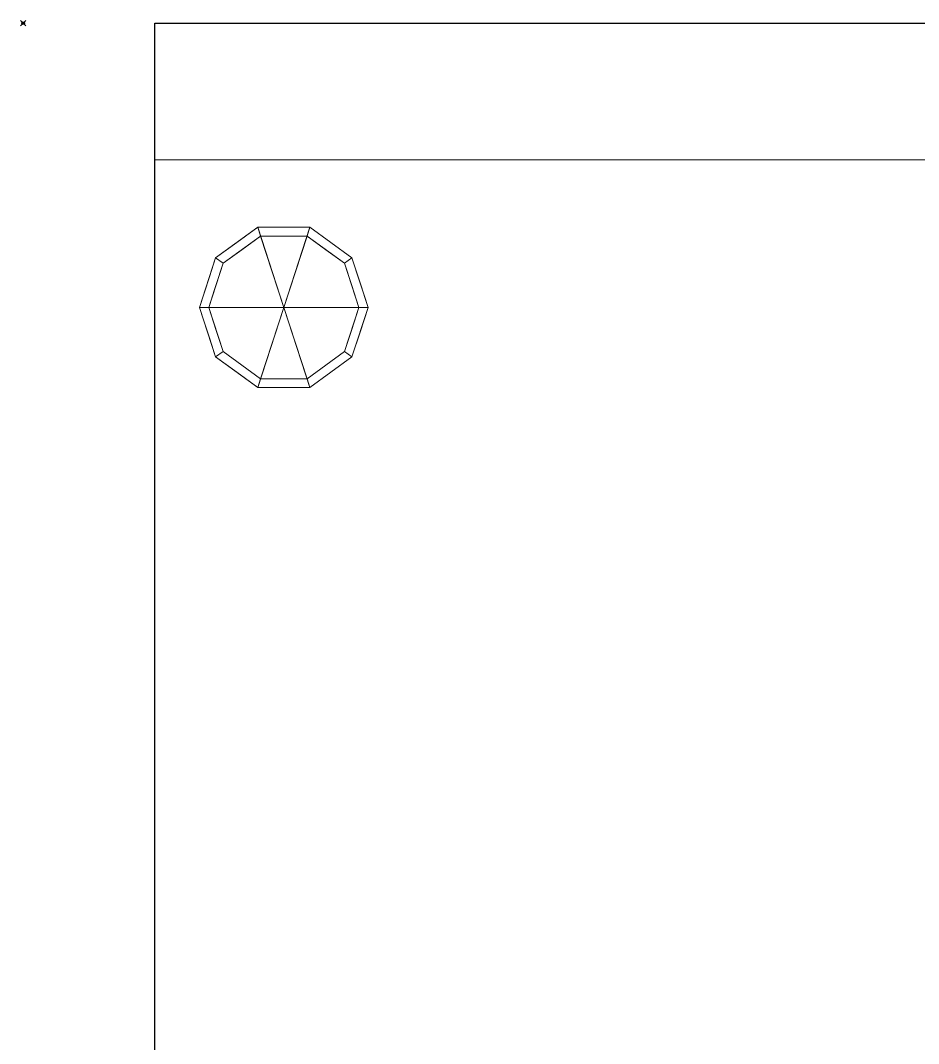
# Model space of a CAD drawing. Extents: x -1 to 863, y -1453 to 11.
# Drawn here: x -1 to 340, y -387.6 to 1 of the extents above; entities that cross this region are included whole.
import ezdxf

# ---------------------------------------------------------------- set-up
doc = ezdxf.new("R2010")
doc.units = 0
doc.header["$PDMODE"] = 35
for name, color, linetype in [('IQ_200_2D', 1, 'Continuous'), ('IQ_200_3D', 1, 'Continuous'), ('IQ_INS_3D', 3, 'Continuous')]:
    doc.layers.add(name, color=color, linetype=linetype)

msp = doc.modelspace()

# ---------------------------------------------------------------- linework, layer by layer
at = {"layer": 'IQ_200_2D', "transparency": 33554687}
for p, q in [((50, 0), (812, 0)), ((50, -760), (50, 0))]:
    msp.add_line(p, q, dxfattribs=at)
at = {"layer": 'IQ_INS_3D', "transparency": 33554687}
msp.add_point((0, 0), dxfattribs=at)

# ---------------------------------------------------------------- meshes
at = {"layer": 'IQ_200_3D', "lineweight": 9, "transparency": 33554687}
mesh = msp.add_polyface(dxfattribs=at)
corners = [(812, -760, 1604), (50, -760, 1604), (50, 0, 1604), (812, 0, 1604)]
mesh.append_faces([[corners[k] for k in face] for face in [(0, 1, 2, 3)]])
mesh = msp.add_polyface(dxfattribs=at)
corners = [(50, 0, 1644), (50, -760, 1644), (812, -760, 1644), (812, 0, 1644)]
mesh.append_faces([[corners[k] for k in face] for face in [(0, 1, 2, 3)]])
mesh = msp.add_polyface(dxfattribs=at)
corners = [(812, 0, 1644), (812, 0, 1604), (50, 0, 1604), (50, 0, 1644)]
mesh.append_faces([[corners[k] for k in face] for face in [(0, 1, 2, 3)]])
mesh = msp.add_polyface(dxfattribs=at)
corners = [(50, 0, 1644), (50, 0, 1604), (50, -760, 1604), (50, -760, 1644)]
mesh.append_faces([[corners[k] for k in face] for face in [(0, 1, 2, 3)]])
mesh = msp.add_polyface(dxfattribs=at)
corners = [(812, -695, 153), (50, -695, 153), (50, -52, 153), (812, -52, 153)]
mesh.append_faces([[corners[k] for k in face] for face in [(0, 1, 2, 3)]])
mesh = msp.add_polyface(dxfattribs=at)
corners = [(50, -52, 1604), (50, -695, 1604), (812, -695, 1604), (812, -52, 1604)]
mesh.append_faces([[corners[k] for k in face] for face in [(0, 1, 2, 3)]])
mesh = msp.add_polyface(dxfattribs=at)
corners = [(812, -52, 153), (50, -52, 153), (50, -52, 1604), (812, -52, 1604), (441.5, -52, 203), (441.14, -52, 205.72), (440.09, -52, 208.25), (438.42, -52, 210.42), (436.25, -52, 212.09), (433.72, -52, 213.14), (431, -52, 213.5), (428.28, -52, 213.14), (425.75, -52, 212.09), (423.58, -52, 210.42), (421.91, -52, 208.25), (420.86, -52, 205.72), (420.5, -52, 203), (420.86, -52, 200.28), (421.91, -52, 197.75), (423.58, -52, 195.58), (425.75, -52, 193.91), (428.28, -52, 192.86), (431, -52, 192.5), (433.72, -52, 192.86), (436.25, -52, 193.91), (438.42, -52, 195.58), (440.09, -52, 197.75), (441.14, -52, 200.28)]
mesh.append_faces([[corners[k] for k in face] for face in [(24, 0, 23), (19, 1, 18), (16, 1, 15)]], dxfattribs={"vtx0": -1, "vtx1": -1})
mesh.append_faces([[corners[k] for k in face] for face in [(3, 9, 10), (0, 4, 5), (0, 6, 7), (0, 5, 6), (2, 11, 12, 1), (1, 13, 14), (1, 12, 13), (1, 14, 15), (0, 24, 25), (1, 19, 20)]], dxfattribs={"vtx0": -1, "vtx2": -1})
mesh.append_faces([[corners[k] for k in face] for face in [(7, 8, 0), (26, 27, 0), (25, 26, 0), (17, 18, 1), (16, 17, 1), (20, 21, 1), (21, 22, 1), (27, 4, 0)]], dxfattribs={"vtx1": -1, "vtx2": -1})
mesh.append_faces([[corners[k] for k in face] for face in [(8, 9, 3, 0), (10, 11, 2, 3), (22, 23, 0, 1)]], dxfattribs={"vtx1": -1, "vtx3": -1})
mesh = msp.add_polyface(dxfattribs=at)
corners = [(50, -695, 153), (50, -695, 1604), (50, -52, 1604), (50, -52, 153)]
mesh.append_faces([[corners[k] for k in face] for face in [(0, 1, 2, 3)]])
mesh = msp.add_polyface(dxfattribs=at)
corners = [(99, -108, 153), (131, -108, 153), (124.89, -89.19, 153), (108.89, -77.57, 153), (89.11, -77.57, 153), (73.11, -89.19, 153), (67, -108, 153)]
mesh.append_faces([[corners[k] for k in face] for face in [(0, 4, 5, 6)]], dxfattribs={"vtx0": -1})
mesh.append_faces([[corners[k] for k in face] for face in [(0, 3, 4)]], dxfattribs={"vtx0": -1, "vtx2": -1})
mesh.append_faces([[corners[k] for k in face] for face in [(0, 1, 2, 3)]], dxfattribs={"vtx3": -1})
mesh = msp.add_polyface(dxfattribs=at)
corners = [(67, -108, 153), (73.11, -89.19, 153), (89.11, -77.57, 153), (108.89, -77.57, 153), (124.89, -89.19, 153), (131, -108, 153), (131, -108, 64), (124.89, -89.19, 64), (108.89, -77.57, 64), (89.11, -77.57, 64), (73.11, -89.19, 64), (67, -108, 64), (116.89, -83.38, 153), (116.89, -83.38, 64), (127.94, -98.6, 153), (127.94, -98.6, 64), (99, -77.57, 153), (99, -77.57, 64), (81.11, -83.38, 64), (81.11, -83.38, 153), (70.77, -96.4, 64), (70.06, -98.6, 153), (68.88, -102.2, 64)]
mesh.append_faces([[corners[k] for k in face] for face in [(15, 14, 5, 6)]], dxfattribs={"vtx0": -1})
mesh.append_faces([[corners[k] for k in face] for face in [(1, 20, 21), (21, 22, 0), (20, 1, 10)]], dxfattribs={"vtx0": -1, "vtx1": -1})
mesh.append_faces([[corners[k] for k in face] for face in [(14, 15, 7, 4), (21, 20, 22)]], dxfattribs={"vtx0": -1, "vtx2": -1})
mesh.append_faces([[corners[k] for k in face] for face in [(3, 12, 13, 8), (7, 13, 12, 4), (18, 10, 1, 19), (17, 9, 2, 16), (9, 18, 19, 2), (16, 3, 8, 17)]], dxfattribs={"vtx1": -1, "vtx3": -1})
mesh.append_faces([[corners[k] for k in face] for face in [(22, 11, 0)]], dxfattribs={"vtx2": -1})
mesh = msp.add_polyface(dxfattribs=at)
corners = [(67, -108, 64), (73.11, -89.19, 64), (89.11, -77.57, 64), (108.89, -77.57, 64), (124.89, -89.19, 64), (131, -108, 64), (127.5, -108, 64), (122.06, -91.25, 64), (107.81, -80.89, 64), (90.19, -80.89, 64), (75.94, -91.25, 64), (70.5, -108, 64)]
mesh.append_faces([[corners[k] for k in face] for face in [(10, 1, 2, 9)]], dxfattribs={"vtx0": -1, "vtx2": -1})
mesh.append_faces([[corners[k] for k in face] for face in [(6, 7, 4, 5)]], dxfattribs={"vtx1": -1})
mesh.append_faces([[corners[k] for k in face] for face in [(8, 9, 2, 3), (7, 8, 3, 4)]], dxfattribs={"vtx1": -1, "vtx3": -1})
mesh.append_faces([[corners[k] for k in face] for face in [(11, 0, 1, 10)]], dxfattribs={"vtx2": -1})
mesh = msp.add_polyface(dxfattribs=at)
corners = [(70.5, -108, 64), (75.94, -91.25, 64), (90.19, -80.89, 64), (107.81, -80.89, 64), (122.06, -91.25, 64), (127.5, -108, 64), (127.5, -108, 0), (122.06, -91.25, 0), (107.81, -80.89, 0), (90.19, -80.89, 0), (75.94, -91.25, 0), (70.5, -108, 0), (114.93, -86.07, 64), (114.93, -86.07, 0), (124.78, -99.62, 64), (124.78, -99.62, 0), (99, -80.89, 64), (99, -80.89, 0), (83.07, -86.07, 0), (83.07, -86.07, 64), (72.7, -101.22, 0), (73.22, -99.62, 64), (74.32, -96.24, 0)]
mesh.append_faces([[corners[k] for k in face] for face in [(1, 22, 21), (22, 1, 10)]], dxfattribs={"vtx0": -1, "vtx1": -1})
mesh.append_faces([[corners[k] for k in face] for face in [(7, 4, 14, 15), (20, 0, 21)]], dxfattribs={"vtx0": -1, "vtx2": -1})
mesh.append_faces([[corners[k] for k in face] for face in [(22, 20, 21)]], dxfattribs={"vtx1": -1, "vtx2": -1})
mesh.append_faces([[corners[k] for k in face] for face in [(12, 4, 7, 13), (13, 8, 3, 12), (16, 3, 8, 17), (17, 9, 2, 16), (18, 10, 1, 19), (19, 2, 9, 18)]], dxfattribs={"vtx1": -1, "vtx3": -1})
mesh.append_faces([[corners[k] for k in face] for face in [(5, 6, 15, 14), (20, 11, 0)]], dxfattribs={"vtx2": -1})
mesh = msp.add_polyface(dxfattribs=at)
corners = [(70.5, -108, 0), (75.94, -91.25, 0), (90.19, -80.89, 0), (107.81, -80.89, 0), (122.06, -91.25, 0), (127.5, -108, 0), (99, -108, 0)]
mesh.append_faces([[corners[k] for k in face] for face in [(1, 2, 6, 0)]], dxfattribs={"vtx1": -1})
mesh.append_faces([[corners[k] for k in face] for face in [(2, 3, 6)]], dxfattribs={"vtx1": -1, "vtx2": -1})
mesh.append_faces([[corners[k] for k in face] for face in [(4, 5, 6, 3)]], dxfattribs={"vtx2": -1})
mesh = msp.add_polyface(dxfattribs=at)
corners = [(99, -108, 153), (67, -108, 153), (73.11, -126.81, 153), (89.11, -138.43, 153), (108.89, -138.43, 153), (124.89, -126.81, 153), (131, -108, 153)]
mesh.append_faces([[corners[k] for k in face] for face in [(0, 4, 5, 6)]], dxfattribs={"vtx0": -1})
mesh.append_faces([[corners[k] for k in face] for face in [(4, 0, 3)]], dxfattribs={"vtx0": -1, "vtx1": -1})
mesh.append_faces([[corners[k] for k in face] for face in [(0, 1, 2, 3)]], dxfattribs={"vtx3": -1})
mesh = msp.add_polyface(dxfattribs=at)
corners = [(131, -108, 153), (124.89, -126.81, 153), (108.89, -138.43, 153), (89.11, -138.43, 153), (73.11, -126.81, 153), (67, -108, 153), (67, -108, 64), (73.11, -126.81, 64), (89.11, -138.43, 64), (108.89, -138.43, 64), (124.89, -126.81, 64), (131, -108, 64), (70.77, -119.6, 153), (70.06, -117.4, 64), (81.11, -132.62, 64), (81.11, -132.62, 153), (99, -138.43, 153), (99, -138.43, 64), (116.89, -132.62, 64), (116.89, -132.62, 153), (127.23, -119.6, 64), (127.94, -117.4, 153), (68.88, -113.8, 153), (129.12, -113.8, 64)]
mesh.append_faces([[corners[k] for k in face] for face in [(7, 12, 13), (21, 23, 0), (1, 20, 21), (20, 1, 10)]], dxfattribs={"vtx0": -1, "vtx1": -1})
mesh.append_faces([[corners[k] for k in face] for face in [(13, 12, 22), (7, 4, 12), (21, 20, 23)]], dxfattribs={"vtx0": -1, "vtx2": -1})
mesh.append_faces([[corners[k] for k in face] for face in [(6, 13, 22)]], dxfattribs={"vtx1": -1, "vtx2": -1})
mesh.append_faces([[corners[k] for k in face] for face in [(15, 4, 7, 14), (3, 15, 14, 8), (17, 9, 2, 16), (19, 2, 9, 18), (18, 10, 1, 19), (16, 3, 8, 17)]], dxfattribs={"vtx1": -1, "vtx3": -1})
mesh.append_faces([[corners[k] for k in face] for face in [(22, 5, 6), (23, 11, 0)]], dxfattribs={"vtx2": -1})
mesh = msp.add_polyface(dxfattribs=at)
corners = [(131, -108, 64), (124.89, -126.81, 64), (108.89, -138.43, 64), (89.11, -138.43, 64), (73.11, -126.81, 64), (67, -108, 64), (70.5, -108, 64), (75.94, -124.75, 64), (90.19, -135.11, 64), (107.81, -135.11, 64), (122.06, -124.75, 64), (127.5, -108, 64)]
mesh.append_faces([[corners[k] for k in face] for face in [(1, 10, 11, 0)]], dxfattribs={"vtx0": -1})
mesh.append_faces([[corners[k] for k in face] for face in [(3, 8, 9, 2), (2, 9, 10, 1)]], dxfattribs={"vtx0": -1, "vtx2": -1})
mesh.append_faces([[corners[k] for k in face] for face in [(3, 4, 7, 8)]], dxfattribs={"vtx1": -1, "vtx3": -1})
mesh.append_faces([[corners[k] for k in face] for face in [(4, 5, 6, 7)]], dxfattribs={"vtx3": -1})
mesh = msp.add_polyface(dxfattribs=at)
corners = [(127.5, -108, 64), (122.06, -124.75, 64), (107.81, -135.11, 64), (90.19, -135.11, 64), (75.94, -124.75, 64), (70.5, -108, 64), (70.5, -108, 0), (75.94, -124.75, 0), (90.19, -135.11, 0), (107.81, -135.11, 0), (122.06, -124.75, 0), (127.5, -108, 0), (72.7, -114.78, 64), (73.22, -116.38, 0), (83.07, -129.93, 0), (83.07, -129.93, 64), (99, -135.11, 64), (99, -135.11, 0), (114.93, -129.93, 0), (114.93, -129.93, 64), (125.3, -114.78, 0), (124.78, -116.38, 64), (74.32, -119.76, 64), (123.68, -119.76, 0)]
mesh.append_faces([[corners[k] for k in face] for face in [(6, 12, 5)]], dxfattribs={"vtx0": -1})
mesh.append_faces([[corners[k] for k in face] for face in [(23, 1, 10), (22, 7, 4), (7, 22, 13), (1, 23, 21)]], dxfattribs={"vtx0": -1, "vtx1": -1})
mesh.append_faces([[corners[k] for k in face] for face in [(12, 6, 13), (20, 0, 21)]], dxfattribs={"vtx0": -1, "vtx2": -1})
mesh.append_faces([[corners[k] for k in face] for face in [(22, 12, 13), (23, 20, 21)]], dxfattribs={"vtx1": -1, "vtx2": -1})
mesh.append_faces([[corners[k] for k in face] for face in [(15, 4, 7, 14), (3, 15, 14, 8), (17, 9, 2, 16), (19, 2, 9, 18), (18, 10, 1, 19), (16, 3, 8, 17)]], dxfattribs={"vtx1": -1, "vtx3": -1})
mesh.append_faces([[corners[k] for k in face] for face in [(20, 11, 0)]], dxfattribs={"vtx2": -1})
mesh = msp.add_polyface(dxfattribs=at)
corners = [(127.5, -108, 0), (122.06, -124.75, 0), (107.81, -135.11, 0), (90.19, -135.11, 0), (75.94, -124.75, 0), (70.5, -108, 0), (99, -108, 0)]
mesh.append_faces([[corners[k] for k in face] for face in [(3, 6, 2)]], dxfattribs={"vtx0": -1, "vtx1": -1})
mesh.append_faces([[corners[k] for k in face] for face in [(1, 2, 6, 0)]], dxfattribs={"vtx1": -1})
mesh.append_faces([[corners[k] for k in face] for face in [(4, 5, 6, 3)]], dxfattribs={"vtx2": -1})

doc.saveas('drawing.dxf')
